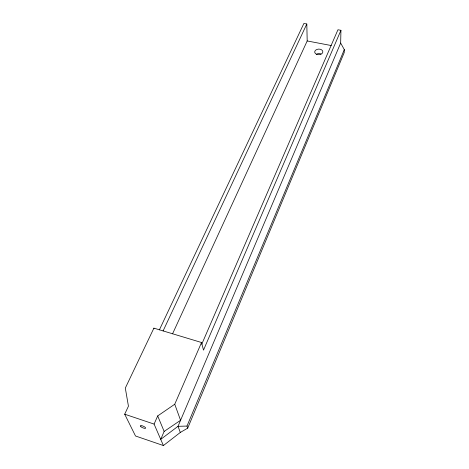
<?xml version="1.0" encoding="UTF-8"?>
<svg xmlns="http://www.w3.org/2000/svg" width="469" height="469" viewBox="0 0 469 469"><rect width="100%" height="100%" fill="white"/><g stroke="black" fill="none" stroke-linecap="round" stroke-linejoin="round"><path stroke-width="0.7" d="M340.664 43.06L344.305 49.626L344.228 52.557L187.723 428.127L180.313 432.453L163.405 445.55L135.512 435.994L124.695 414.203L128.442 406.201L125.317 388.086L153.902 328.136L201.529 342.511L174.749 404.237L180.571 420.288L164.144 431.433L160.72 439.365L178.015 426.315L340.664 43.06L340.94 30.315L337.938 29.758L201.729 344.264M187.723 428.127L186.996 426.069L344.305 49.626M340.94 30.315L203.499 350.126L201.529 342.511M163.405 445.55L154.09 424.087L157.695 415.933L174.749 404.237M172.551 333.84L307.189 40.95L306.814 23.995L303.883 23.45L159.39 329.865M163.071 330.991L306.814 23.995M186.996 426.069L178.015 426.315L180.313 432.453M307.189 40.95L331.266 45.546M124.695 414.203L154.09 424.087M157.695 415.933L164.144 431.433M153.902 328.136L154.008 328.452M316.915 53.947A4.051 2.802 -1.9 0 1 320.954 53.976M316.622 54.322A4.074 2.808 -2 0 0 322.848 51.918A4.074 2.808 -2 0 0 316.856 49.456A4.074 2.808 -2 0 0 316.622 54.322M140.952 426.743A2.902 0.838 24.2 0 0 145.496 428.285A2.902 0.838 24.2 0 0 142.465 425.87A2.902 0.838 24.2 0 0 140.952 426.743"/></g></svg>
